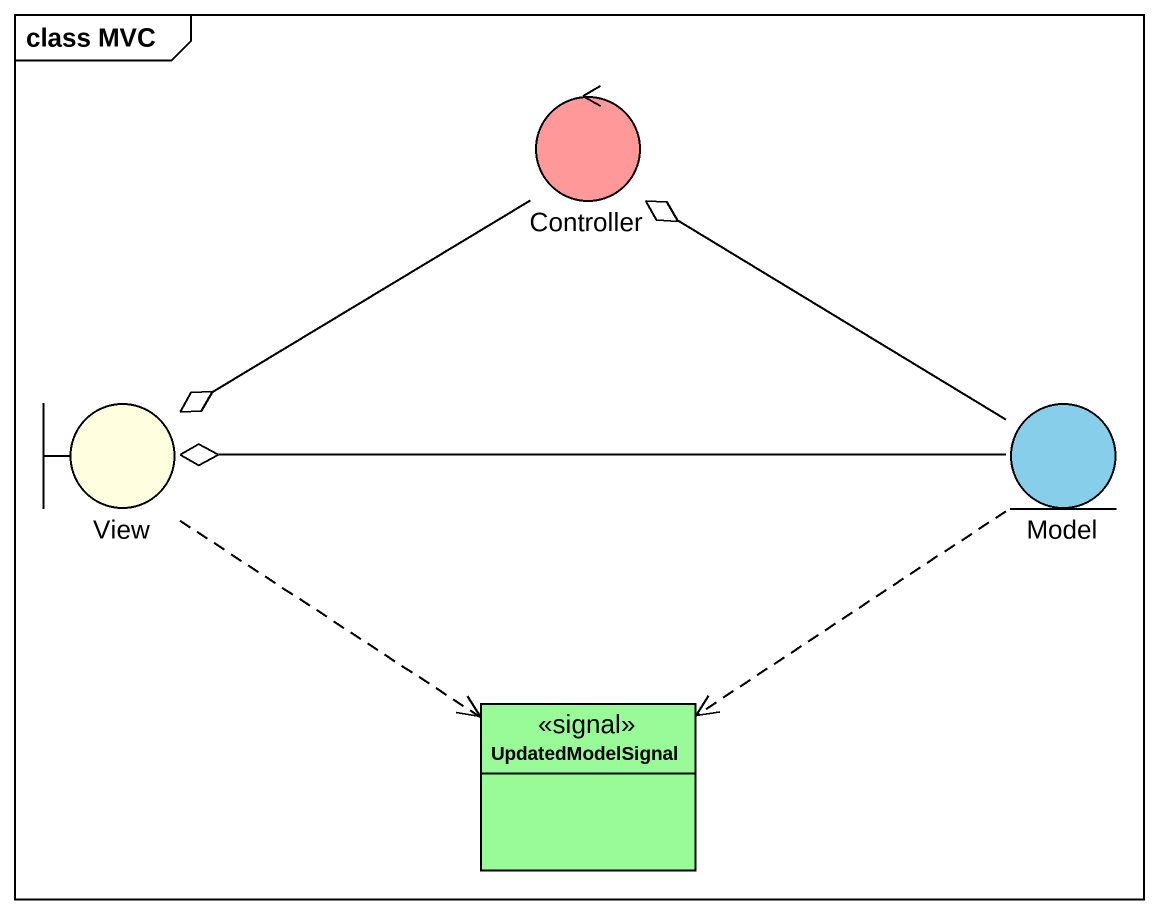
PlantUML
@startuml
mainframe class MVC
allowmixing
hide circle
hide empty members
control Controller #FF9999
boundary View #FFFFE0
entity Model #87CEEB
class UpdatedModelSignal <<signal>> #98FB98
Controller --o View
View .right.> UpdatedModelSignal
Model -up-o Controller
Model -left-o View
Model .left.> UpdatedModelSignal
@enduml
